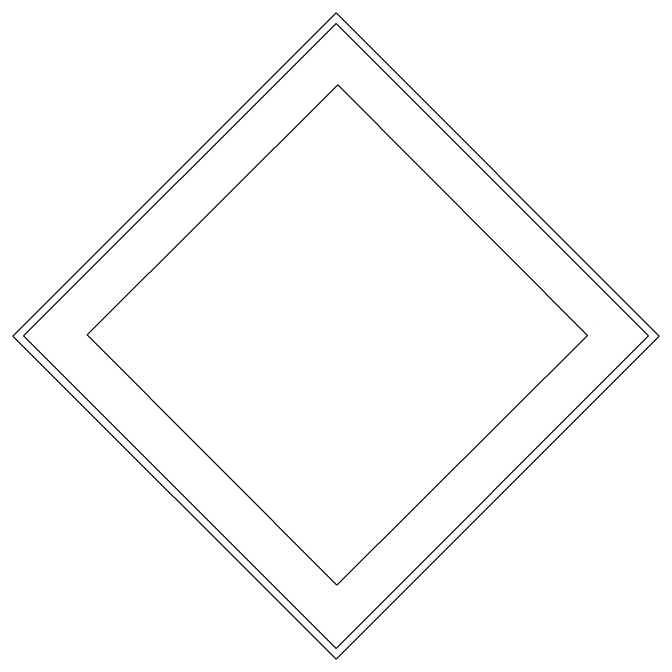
# Model space of a CAD drawing. Extents: x -170 to 1783, y -20 to 1205.
# Drawn here: x 317.27 to 361.11, y 313.19 to 357.03 of the extents above; entities that cross this region are included whole.
import ezdxf

# ---------------------------------------------------------------- set-up
doc = ezdxf.new("R2010")
doc.units = 0
doc.header["$LTSCALE"] = 96
doc.header["$MEASUREMENT"] = 0
for name, color, linetype in [('A-WALL-EXIST_A', 7, 'Continuous'), ('I-E-FILL-DMSE_A', 7, 'Continuous'), ('I-E-WALL-DMSE_A', 7, 'Continuous'), ('I-E-WALL_A', 7, 'Continuous'), ('X-BASE-04-EXISTING', 7, 'Continuous'), ('X-BASE-04-EXISTING_A', 7, 'Continuous')]:
    doc.layers.add(name, color=color, linetype=linetype)

# ---------------------------------------------------------------- blocks, each defined once
blk = doc.blocks.new('_BL_0001')
at = {"layer": 'X-BASE-04-EXISTING', "color": 92, "linetype": 'Continuous'}
for p, q in [((12, 12), (-12, 12)), ((-12, 12), (-12, -12)), ((12, -12), (12, 12)), ((-12, -12), (12, -12)), ((-12, -12), (-12, -12))]:
    blk.add_line(p, q, dxfattribs=at)

msp = doc.modelspace()

# ---------------------------------------------------------------- linework, layer by layer
at = {"layer": 'A-WALL-EXIST_A', "color": 2, "linetype": 'Continuous'}
msp.add_line((356.94556, 335.84565), (356.95448, 335.85454), dxfattribs=at)
at = {"layer": 'I-E-FILL-DMSE_A', "color": 132, "linetype": 'Continuous'}
msp.add_3dface([(339.18741, 313.89947), (360.40061, 335.11267), (339.18741, 356.32588), (317.9742, 335.11267)], dxfattribs=at)
at = {"layer": 'I-E-WALL-DMSE_A', "color": 40, "linetype": 'Continuous'}
for p, q in [((317.26706, 335.11263), (339.18737, 357.03294)), ((339.18737, 357.03294), (361.10767, 335.11263)), ((339.18737, 313.19232), (317.26706, 335.11263)), ((317.26706, 335.11263), (317.26706, 335.11263)), ((361.10767, 335.11263), (339.18737, 313.19232))]:
    msp.add_line(p, q, dxfattribs=at)
at = {"layer": 'I-E-WALL_A', "color": 132, "linetype": 'Continuous'}
for p, q in [((339.30198, 352.14532), (356.24628, 335.14853)), ((356.94556, 335.84565), (356.95448, 335.85454))]:
    msp.add_line(p, q, dxfattribs=at)

# ---------------------------------------------------------------- block references
at = {"layer": 'X-BASE-04-EXISTING_A', "color": 92, "linetype": 'Continuous', "rotation": 44.91138666155557}
msp.add_blockref('_BL_0001', (339.27573, 335.17478), dxfattribs=at)

doc.saveas('drawing.dxf')
